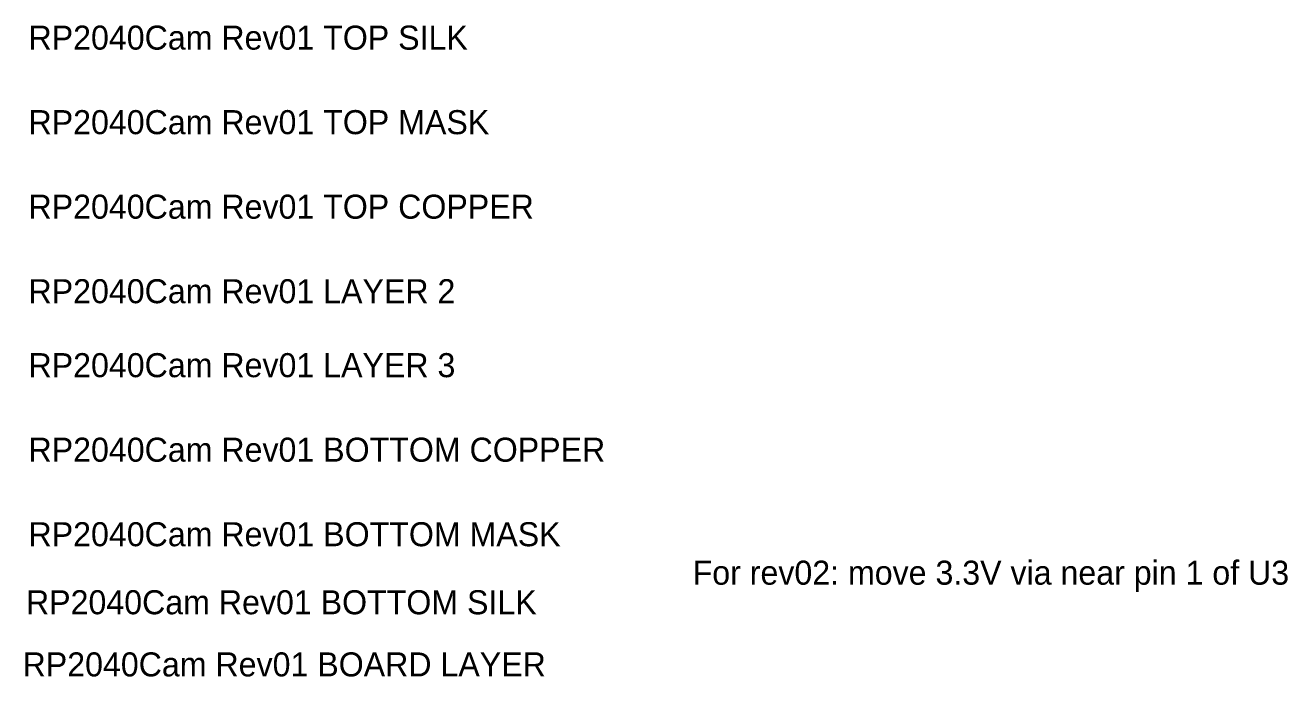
# Model space of a CAD drawing. Header units: millimetres. Extents: x 4.73 to 7.73, y 2.83 to 6.27.
# Drawn here: x 4.74 to 7.728, y 4.733 to 6.275 of the extents above; entities that cross this region are included whole.
import ezdxf

# ---------------------------------------------------------------- set-up
doc = ezdxf.new("R2010")
doc.units = ezdxf.units.MM
doc.header["$MEASUREMENT"] = 0
for name, color, linetype in [('BottomLayer', 5, 'Continuous'), ('BottomOverlay', 54, 'Continuous'), ('BottomSolder', 6, 'Continuous'), ('KeepOutLayer', 6, 'Continuous'), ('MidLayer1', 16, 'Continuous'), ('MidLayer2', 76, 'Continuous'), ('TopLayer', 1, 'Continuous'), ('TopOverlay', 2, 'Continuous'), ('TopSolder', 216, 'Continuous')]:
    doc.layers.add(name, color=color, linetype=linetype)

msp = doc.modelspace()

# ---------------------------------------------------------------- texts
at = {"layer": 'BottomLayer'}
msp.add_text('RP2040Cam Rev01 BOTTOM COPPER', height=0.056875, dxfattribs=at).set_placement((4.7474, 5.2422))
at = {"layer": 'BottomOverlay'}
msp.add_text('RP2040Cam Rev01 BOTTOM SILK', height=0.056875, dxfattribs=at).set_placement((4.7414, 4.8812))
at = {"layer": 'BottomSolder'}
msp.add_text('RP2040Cam Rev01 BOTTOM MASK', height=0.056875, dxfattribs=at).set_placement((4.7474, 5.0422))
at = {"layer": 'KeepOutLayer'}
msp.add_text('RP2040Cam Rev01 BOARD LAYER', height=0.056875, dxfattribs=at).set_placement((4.7334, 4.7342))
at = {"layer": 'MidLayer1'}
msp.add_text('RP2040Cam Rev01 LAYER 2', height=0.056875, dxfattribs=at).set_placement((4.7474, 5.6172))
at = {"layer": 'MidLayer2'}
msp.add_text('RP2040Cam Rev01 LAYER 3', height=0.056875, dxfattribs=at).set_placement((4.7474, 5.4422))
at = {"layer": 'TopLayer'}
msp.add_text('RP2040Cam Rev01 TOP COPPER', height=0.056875, dxfattribs=at).set_placement((4.7474, 5.8172))
at = {"layer": 'TopOverlay'}
for s, p in [('RP2040Cam Rev01 TOP SILK', (4.7474, 6.2172)), ('For rev02: move 3.3V via near pin 1 of U3', (6.3194, 4.9512))]:
    msp.add_text(s, height=0.056875, dxfattribs=at).set_placement(p)
at = {"layer": 'TopSolder'}
msp.add_text('RP2040Cam Rev01 TOP MASK', height=0.056875, dxfattribs=at).set_placement((4.7474, 6.0172))

doc.saveas('drawing.dxf')
